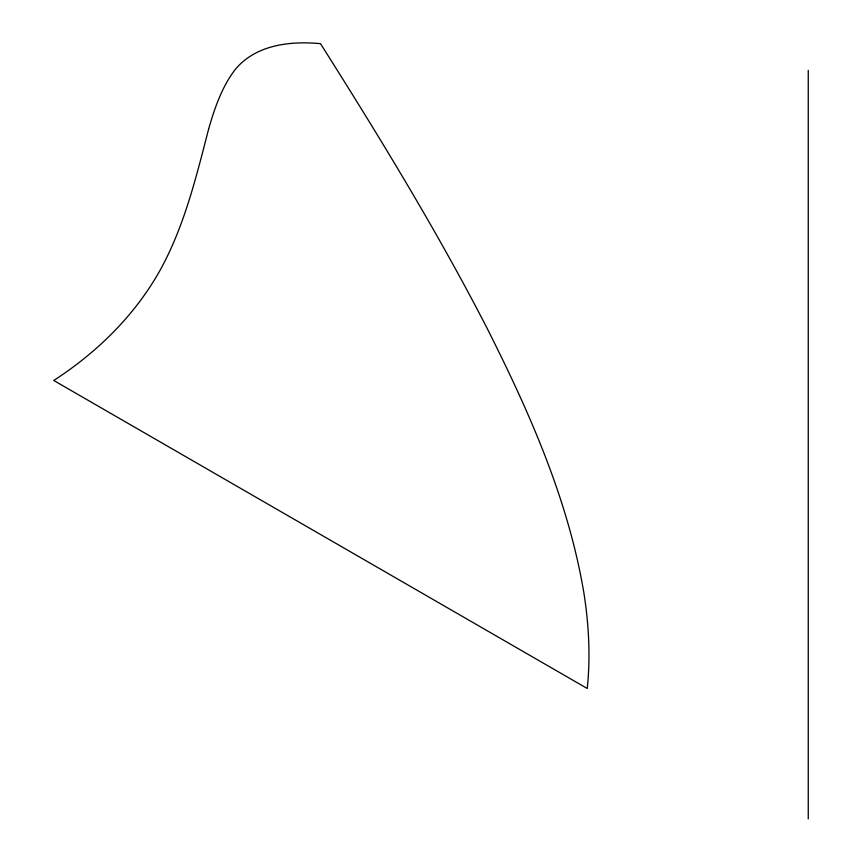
<?xml version="1.0" encoding="UTF-8"?>
<svg xmlns="http://www.w3.org/2000/svg" width="862" height="862" viewBox="0 0 862 862"><rect width="100%" height="100%" fill="white"/><g stroke="black" fill="none" stroke-linecap="round" stroke-linejoin="round"><path stroke-width="1.29" d="M808.254 70.35L808.254 818.9M208.55 129.354C196.331 176.538 184.737 224.529 161.463 267.77C136.185 314.102 97.837 351.922 53.746 380.476L587.237 688.49A367.438 212.138 60 0 0 583.94 593.293C568.284 499.4 529.096 411.519 486.502 327.097C436.269 229.723 379.021 136.207 320.492 43.66C290.16 40.805 255.54 44.662 234.981 69.8C221.685 87.374 214.541 108.396 208.55 129.354"/></g></svg>
